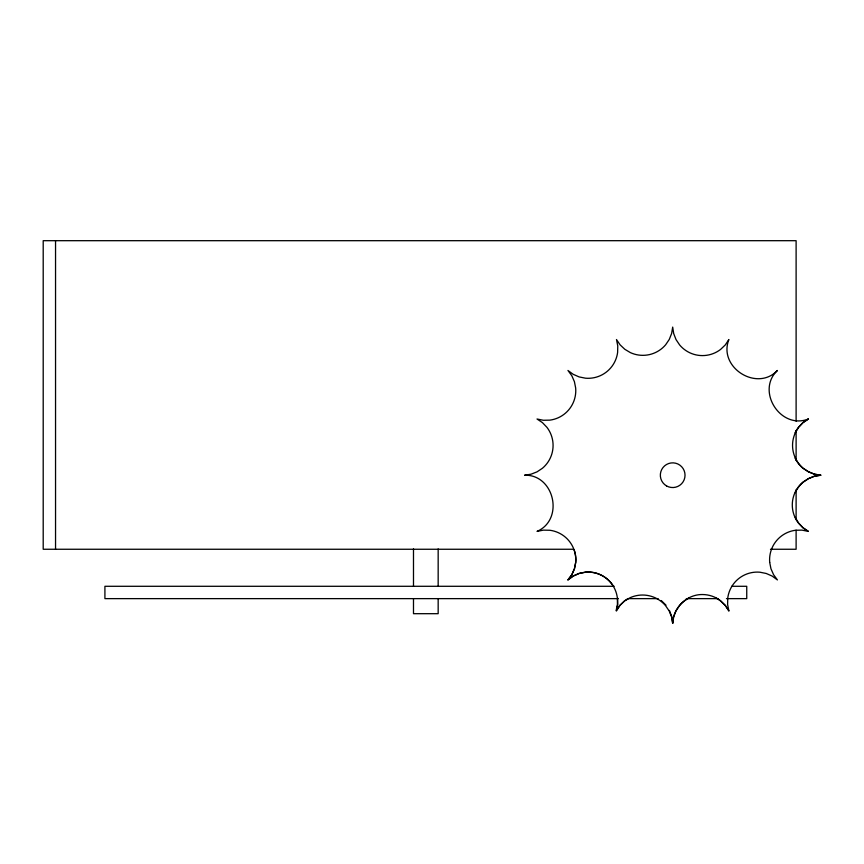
<?xml version="1.0" encoding="UTF-8"?>
<svg xmlns="http://www.w3.org/2000/svg" width="864" height="864" viewBox="0 0 864 864"><rect width="100%" height="100%" fill="white"/><g stroke="black" fill="none" stroke-linecap="round" stroke-linejoin="round"><path stroke-width="1.3" d="M688.705 598.18A29.776 29.776 0 0 0 679.633 605.459L676.015 610.848L673.672 616.896L672.689 623.311L671.587 616.939L669.168 610.934L665.507 605.599A30.175 30.175 0 0 0 630.115 597.715L624.542 600.998L619.801 605.405L616.108 610.708L617.436 604.379L617.35 597.866A29.484 29.484 0 0 0 585.392 572.141L579.053 573.426L573.145 576.061L567.95 579.928L571.817 574.744L574.409 568.76L575.672 562.399A29.776 29.776 0 0 0 549.914 530.269L543.38 530.129L537.019 531.392C564.451 519.545 554.44 474.358 524.567 475.2L530.982 474.217L537.03 471.863L542.43 468.266A29.776 29.776 0 0 0 546.934 427.324L542.419 422.604L537.019 419.008L543.38 420.271L549.871 420.142A29.776 29.776 0 0 0 575.662 388.001L574.409 381.64L571.795 375.7L567.95 370.472L573.188 374.306L579.128 376.92L585.49 378.194A29.776 29.776 0 0 0 617.62 352.426L617.76 345.892L616.486 339.53L620.125 344.866L624.823 349.294L630.364 352.609A29.884 29.884 0 0 0 665.636 344.79L669.254 339.455L671.641 333.45L672.689 327.089L673.672 333.504L676.015 339.552L679.622 344.941A29.776 29.776 0 0 0 720.565 349.445L725.285 344.93L728.881 339.53C717.865 367.308 756.896 392.18 777.416 370.472C755.698 390.992 780.581 430.024 808.358 419.008L803.023 422.636L798.595 427.334L795.28 432.875A29.884 29.884 0 0 0 803.088 468.148L808.434 471.766L814.385 474.217L820.8 475.2L814.428 476.248L808.434 478.634L802.937 482.134A29.776 29.776 0 0 0 798.444 523.076L802.958 527.796L808.358 531.392L801.986 530.129L795.463 530.269A29.776 29.776 0 0 0 769.705 562.399M808.358 419.008L802.958 422.604L798.444 427.324A29.776 29.776 0 0 0 795.096 432.832M628.02 598.622L624.683 600.718L620.017 605.34L616.486 610.87L617.76 604.508L617.63 598.018M573.534 549.256L43.2 549.256L43.2 240.689L796.111 240.689L796.111 421.243M770.483 549.256L796.111 549.256L796.111 530.183M614.196 586.289L104.911 586.289L104.911 598.633L618.192 598.633M731.797 586.289L746.744 586.289L746.744 598.633L726.462 598.633M627.491 598.633L658.12 598.633M686.297 598.633L718.438 598.633M808.358 531.392L803.023 527.764L798.595 523.066L795.28 517.525M661.284 600.566L665.982 605.146M769.694 562.399L770.958 568.76L773.582 574.7L777.416 579.928L772.189 576.094L766.249 573.48L759.888 572.206A29.776 29.776 0 0 0 727.758 597.974L727.607 604.508L728.881 610.87L725.285 605.47L720.565 600.955A29.776 29.776 0 0 0 716.202 598.18M728.881 610.87L725.317 605.394L720.652 600.826A29.689 29.689 0 0 0 702.432 594.529C686.858 594.324 672.991 607.738 672.689 623.311L671.825 616.81L669.406 610.438M796.111 430.542L796.111 460.328M796.111 489.791L796.111 519.61M438.167 548.921L438.167 586.289M438.167 598.633L438.167 613.688L413.489 613.688L413.489 598.633M413.489 548.921L413.489 586.289M55.544 240.689L55.544 549.256M574.096 549.731A29.484 29.484 0 0 1 575.748 562.486L574.463 568.836L571.817 574.744L567.95 579.928L573.145 576.061L579.128 573.48L585.49 572.206A29.776 29.776 0 0 1 613.224 585.889M795.312 492.458A29.884 29.884 0 0 1 803.088 482.252L808.434 478.634L814.385 476.183L820.8 475.2L814.428 474.152L808.434 471.766L802.937 468.266A29.776 29.776 0 0 1 795.085 458.028M666.511 485.892A12.344 12.344 0 0 0 685.033 475.2A12.344 12.344 0 0 0 666.511 464.508A12.344 12.344 0 0 0 666.511 485.892"/></g></svg>
